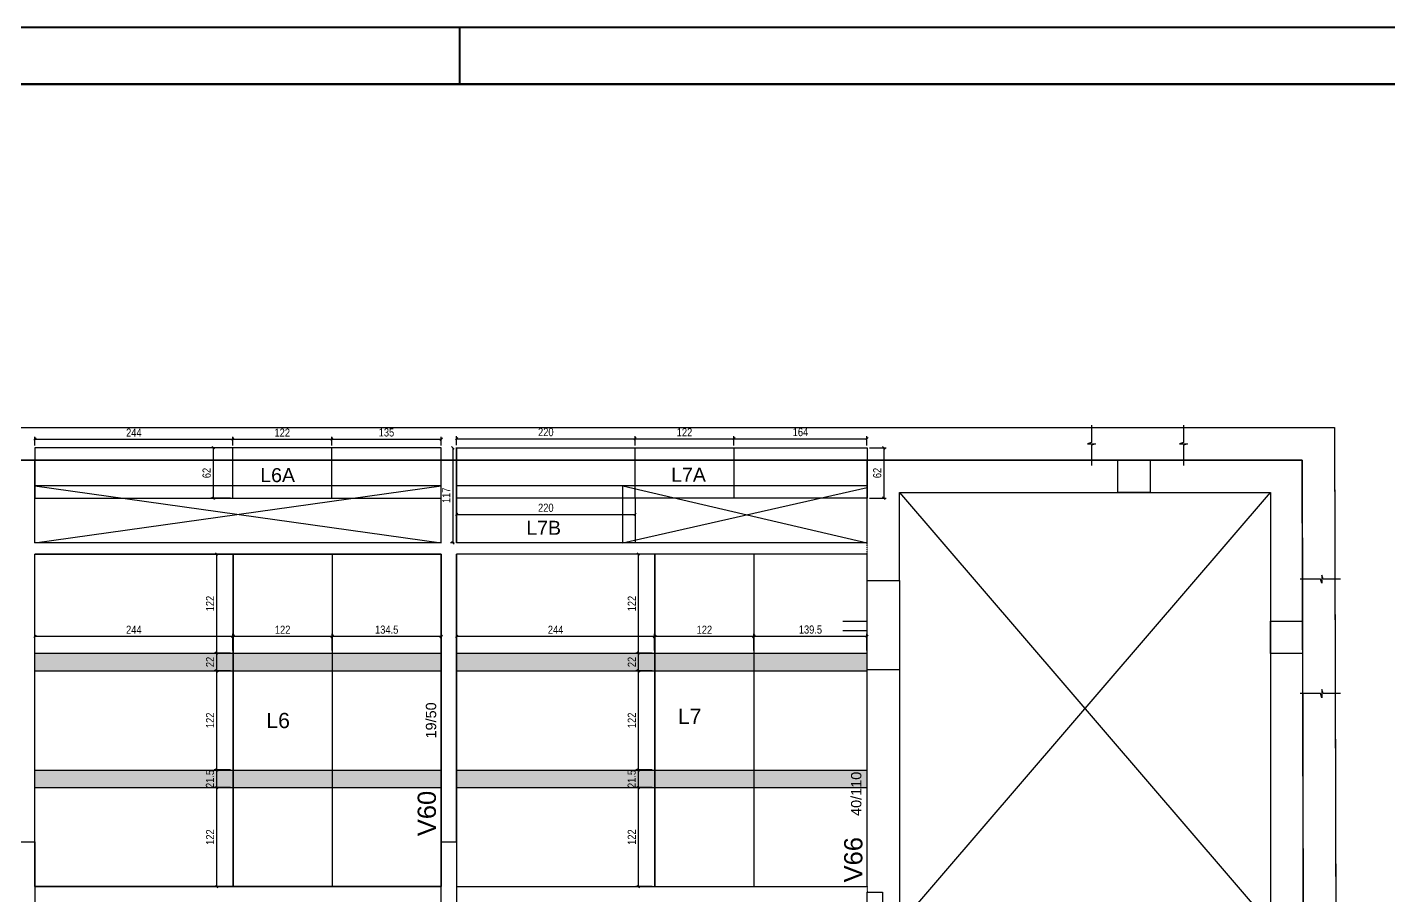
# Model space of a CAD drawing. Extents: x -9556 to -2786, y 930 to 5130.
# Drawn here: x -5911 to -4232, y 4059 to 5130 of the extents above; entities that cross this region are included whole.
import ezdxf

# ---------------------------------------------------------------- set-up
doc = ezdxf.new("R2010")
doc.units = 0
doc.linetypes.add('HIDDEN2', pattern=[0.1875, 0.125, -0.0625])
for name, color, linetype in [('1', 3, 'Continuous'), ('210', 3, 'HIDDEN2'), ('212', 3, 'Continuous'), ('220', 5, 'Continuous'), ('221', 1, 'Continuous'), ('222', 6, 'Continuous'), ('226', 4, 'Continuous'), ('233', 6, 'Continuous'), ('COTA', 2, 'Continuous'), ('Hachura', 7, 'Continuous'), ('Painéis', 200, 'Continuous')]:
    doc.layers.add(name, color=color, linetype=linetype)
doc.layers.add('FOLHA', color=255, linetype='Continuous', lineweight=40)
doc.layers.add('Folhas', color=255, linetype='Continuous', lineweight=9)
doc.styles.add('COTA TECNICA-50', font='techl___.ttf', dxfattribs={"height": 10})
doc.styles.get("Standard").update_dxf_attribs({"font": 'arial.ttf'})
doc.dimstyles.new('COTA PAINEL-50', dxfattribs={"dimtxt": 10, "dimasz": 3, "dimexe": 3, "dimexo": 3, "dimgap": 3, "dimtad": 1, "dimdec": 1, "dimzin": 9, "dimdsep": 46, "dimtxsty": 'COTA TECNICA-50', "dimblk1": 'OBLIQUE', "dimblk2": 'OBLIQUE', "dimsah": 1, "dimcen": 0.9, "dimclrd": 4, "dimclre": 4, "dimclrt": 240, "dimadec": 1, "dimazin": 3, "dimtfac": 1, "dimtdec": 1, "dimtmove": 0, "dimatfit": 3, "dimfxl": 0, "dimtolj": 1, "dimtzin": 12, "dimarcsym": 0})

# ---------------------------------------------------------------- blocks, each defined once
blk = doc.blocks.new('_Oblique')
at = {"color": 0, "linetype": 'ByBlock', "lineweight": -2}
blk.add_line((-0.5, -0.5), (0.5, 0.5), dxfattribs=at)
blk = doc.blocks.new('*D47')
at = {"layer": 'COTA', "color": 4, "lineweight": -2}
for p, q in [((-5901.5, 4361.4), (-5901.5, 4382)), ((-5657.5, 4361.4), (-5657.5, 4382)), ((-5901.5, 4379), (-5657.5, 4379))]:
    blk.add_line(p, q, dxfattribs=at)
at = {"layer": 'Defpoints', "color": 0}
for p in [(-5657.5, 4379), (-5901.5, 4358.4), (-5657.5, 4358.4)]:
    blk.add_point(p, dxfattribs=at)
at = {"layer": 'COTA', "color": 4, "lineweight": -2, "xscale": 3, "yscale": 3, "zscale": 3, "rotation": 180}
blk.add_blockref('_Oblique', (-5901.5, 4379), dxfattribs=at)
at = {"layer": 'COTA', "color": 4, "lineweight": -2, "xscale": 3, "yscale": 3, "zscale": 3}
blk.add_blockref('_Oblique', (-5657.5, 4379), dxfattribs=at)
at = {"layer": 'COTA', "color": 240, "insert": (-5779.5, 4387.1), "char_height": 10, "attachment_point": 5, "style": 'COTA TECNICA-50'}
blk.add_mtext('\\A1;244', dxfattribs=at)
blk = doc.blocks.new('*D48')
at = {"layer": 'COTA', "color": 4, "lineweight": -2}
for p, q in [((-5657, 4361.4), (-5657, 4382)), ((-5535, 4361.4), (-5535, 4382)), ((-5657, 4379), (-5535, 4379))]:
    blk.add_line(p, q, dxfattribs=at)
at = {"layer": 'Defpoints', "color": 0}
for p in [(-5535, 4379), (-5657, 4358.4), (-5535, 4358.4)]:
    blk.add_point(p, dxfattribs=at)
at = {"layer": 'COTA', "color": 4, "lineweight": -2, "xscale": 3, "yscale": 3, "zscale": 3, "rotation": 180}
blk.add_blockref('_Oblique', (-5657, 4379), dxfattribs=at)
at = {"layer": 'COTA', "color": 4, "lineweight": -2, "xscale": 3, "yscale": 3, "zscale": 3}
blk.add_blockref('_Oblique', (-5535, 4379), dxfattribs=at)
at = {"layer": 'COTA', "color": 240, "insert": (-5596, 4387.1), "char_height": 10, "attachment_point": 5, "style": 'COTA TECNICA-50'}
blk.add_mtext('\\A1;122', dxfattribs=at)
blk = doc.blocks.new('*D46')
at = {"layer": 'COTA', "color": 4, "lineweight": -2}
for p, q in [((-5535, 4361.4), (-5535, 4382)), ((-5400.5, 4361.4), (-5400.5, 4382)), ((-5535, 4379), (-5400.5, 4379))]:
    blk.add_line(p, q, dxfattribs=at)
at = {"layer": 'Defpoints', "color": 0}
for p in [(-5400.5, 4379), (-5535, 4358.4), (-5400.5, 4358.4)]:
    blk.add_point(p, dxfattribs=at)
at = {"layer": 'COTA', "color": 4, "lineweight": -2, "xscale": 3, "yscale": 3, "zscale": 3, "rotation": 180}
blk.add_blockref('_Oblique', (-5535, 4379), dxfattribs=at)
at = {"layer": 'COTA', "color": 4, "lineweight": -2, "xscale": 3, "yscale": 3, "zscale": 3}
blk.add_blockref('_Oblique', (-5400.5, 4379), dxfattribs=at)
at = {"layer": 'COTA', "color": 240, "insert": (-5467.7, 4387.2), "char_height": 10, "attachment_point": 5, "style": 'COTA TECNICA-50'}
blk.add_mtext('\\A1;134.5', dxfattribs=at)
blk = doc.blocks.new('*D49')
at = {"layer": 'COTA', "color": 4, "lineweight": -2}
for p, q in [((-5660.5, 4480.4), (-5680.5, 4480.4)), ((-5677.5, 4480.4), (-5677.5, 4358.4)), ((-5660.5, 4358.4), (-5680.5, 4358.4))]:
    blk.add_line(p, q, dxfattribs=at)
at = {"layer": 'Defpoints', "color": 0}
for p in [(-5657.5, 4480.4), (-5677.5, 4358.4), (-5657.5, 4358.4)]:
    blk.add_point(p, dxfattribs=at)
at = {"layer": 'COTA', "color": 4, "lineweight": -2, "xscale": 3, "yscale": 3, "zscale": 3}
for p, rotation in [((-5677.5, 4480.4), 90), ((-5677.5, 4358.4), 270)]:
    blk.add_blockref('_Oblique', p, dxfattribs=dict(at, rotation=rotation))
at = {"layer": 'COTA', "color": 240, "insert": (-5685.5, 4419.4), "char_height": 10, "attachment_point": 5, "rotation": 90, "style": 'COTA TECNICA-50'}
blk.add_mtext('\\A1;122', dxfattribs=at)
blk = doc.blocks.new('*D50')
at = {"layer": 'COTA', "color": 4, "lineweight": -2}
for p, q in [((-5660.5, 4358.4), (-5680.5, 4358.4)), ((-5677.5, 4358.4), (-5677.5, 4336.4)), ((-5660.5, 4336.4), (-5680.5, 4336.4))]:
    blk.add_line(p, q, dxfattribs=at)
at = {"layer": 'Defpoints', "color": 0}
for p in [(-5657.5, 4358.4), (-5677.5, 4336.4), (-5657.5, 4336.4)]:
    blk.add_point(p, dxfattribs=at)
at = {"layer": 'COTA', "color": 4, "lineweight": -2, "xscale": 3, "yscale": 3, "zscale": 3}
for p, rotation in [((-5677.5, 4358.4), 90), ((-5677.5, 4336.4), 270)]:
    blk.add_blockref('_Oblique', p, dxfattribs=dict(at, rotation=rotation))
at = {"layer": 'COTA', "color": 240, "insert": (-5685.5, 4347.4), "char_height": 10, "attachment_point": 5, "rotation": 90, "style": 'COTA TECNICA-50'}
blk.add_mtext('\\A1;22', dxfattribs=at)
blk = doc.blocks.new('*D51')
at = {"layer": 'COTA', "color": 4, "lineweight": -2}
for p, q in [((-5660.5, 4336.4), (-5680.5, 4336.4)), ((-5677.5, 4336.4), (-5677.5, 4214.4)), ((-5660.5, 4214.4), (-5680.5, 4214.4))]:
    blk.add_line(p, q, dxfattribs=at)
at = {"layer": 'Defpoints', "color": 0}
for p in [(-5657.5, 4336.4), (-5677.5, 4214.4), (-5657.5, 4214.4)]:
    blk.add_point(p, dxfattribs=at)
at = {"layer": 'COTA', "color": 4, "lineweight": -2, "xscale": 3, "yscale": 3, "zscale": 3}
for p, rotation in [((-5677.5, 4336.4), 90), ((-5677.5, 4214.4), 270)]:
    blk.add_blockref('_Oblique', p, dxfattribs=dict(at, rotation=rotation))
at = {"layer": 'COTA', "color": 240, "insert": (-5685.5, 4275.4), "char_height": 10, "attachment_point": 5, "rotation": 90, "style": 'COTA TECNICA-50'}
blk.add_mtext('\\A1;122', dxfattribs=at)
blk = doc.blocks.new('*D52')
at = {"layer": 'COTA', "color": 4, "lineweight": -2}
for p, q in [((-5660.5, 4213.9), (-5680.5, 4213.9)), ((-5677.5, 4213.9), (-5677.5, 4192.4)), ((-5660.5, 4192.4), (-5680.5, 4192.4))]:
    blk.add_line(p, q, dxfattribs=at)
at = {"layer": 'Defpoints', "color": 0}
for p in [(-5657.5, 4213.9), (-5677.5, 4192.4), (-5657.5, 4192.4)]:
    blk.add_point(p, dxfattribs=at)
at = {"layer": 'COTA', "color": 4, "lineweight": -2, "xscale": 3, "yscale": 3, "zscale": 3}
for p, rotation in [((-5677.5, 4213.9), 90), ((-5677.5, 4192.4), 270)]:
    blk.add_blockref('_Oblique', p, dxfattribs=dict(at, rotation=rotation))
at = {"layer": 'COTA', "color": 240, "insert": (-5685.6, 4203.1), "char_height": 10, "attachment_point": 5, "rotation": 90, "style": 'COTA TECNICA-50'}
blk.add_mtext('\\A1;21.5', dxfattribs=at)
blk = doc.blocks.new('*D53')
at = {"layer": 'COTA', "color": 4, "lineweight": -2}
for p, q in [((-5660.5, 4192.4), (-5680.5, 4192.4)), ((-5677.5, 4192.4), (-5677.5, 4070.4)), ((-5660.5, 4070.4), (-5680.5, 4070.4))]:
    blk.add_line(p, q, dxfattribs=at)
at = {"layer": 'Defpoints', "color": 0}
for p in [(-5657.5, 4192.4), (-5677.5, 4070.4), (-5657.5, 4070.4)]:
    blk.add_point(p, dxfattribs=at)
at = {"layer": 'COTA', "color": 4, "lineweight": -2, "xscale": 3, "yscale": 3, "zscale": 3}
for p, rotation in [((-5677.5, 4192.4), 90), ((-5677.5, 4070.4), 270)]:
    blk.add_blockref('_Oblique', p, dxfattribs=dict(at, rotation=rotation))
at = {"layer": 'COTA', "color": 240, "insert": (-5685.5, 4131.4), "char_height": 10, "attachment_point": 5, "rotation": 90, "style": 'COTA TECNICA-50'}
blk.add_mtext('\\A1;122', dxfattribs=at)
blk = doc.blocks.new('*D56')
at = {"layer": 'COTA', "color": 4, "lineweight": -2}
for p, q in [((-5381.5, 4361.4), (-5381.5, 4382)), ((-5137.5, 4361.4), (-5137.5, 4382)), ((-5381.5, 4379), (-5137.5, 4379))]:
    blk.add_line(p, q, dxfattribs=at)
at = {"layer": 'Defpoints', "color": 0}
for p in [(-5137.5, 4379), (-5381.5, 4358.4), (-5137.5, 4358.4)]:
    blk.add_point(p, dxfattribs=at)
at = {"layer": 'COTA', "color": 4, "lineweight": -2, "xscale": 3, "yscale": 3, "zscale": 3, "rotation": 180}
blk.add_blockref('_Oblique', (-5381.5, 4379), dxfattribs=at)
at = {"layer": 'COTA', "color": 4, "lineweight": -2, "xscale": 3, "yscale": 3, "zscale": 3}
blk.add_blockref('_Oblique', (-5137.5, 4379), dxfattribs=at)
at = {"layer": 'COTA', "color": 240, "insert": (-5259.5, 4387.1), "char_height": 10, "attachment_point": 5, "style": 'COTA TECNICA-50'}
blk.add_mtext('\\A1;244', dxfattribs=at)
blk = doc.blocks.new('*D57')
at = {"layer": 'COTA', "color": 4, "lineweight": -2}
for p, q in [((-5137, 4361.4), (-5137, 4382)), ((-5015, 4361.4), (-5015, 4382)), ((-5137, 4379), (-5015, 4379))]:
    blk.add_line(p, q, dxfattribs=at)
at = {"layer": 'Defpoints', "color": 0}
for p in [(-5015, 4379), (-5137, 4358.4), (-5015, 4358.4)]:
    blk.add_point(p, dxfattribs=at)
at = {"layer": 'COTA', "color": 4, "lineweight": -2, "xscale": 3, "yscale": 3, "zscale": 3, "rotation": 180}
blk.add_blockref('_Oblique', (-5137, 4379), dxfattribs=at)
at = {"layer": 'COTA', "color": 4, "lineweight": -2, "xscale": 3, "yscale": 3, "zscale": 3}
blk.add_blockref('_Oblique', (-5015, 4379), dxfattribs=at)
at = {"layer": 'COTA', "color": 240, "insert": (-5076, 4387.1), "char_height": 10, "attachment_point": 5, "style": 'COTA TECNICA-50'}
blk.add_mtext('\\A1;122', dxfattribs=at)
blk = doc.blocks.new('*D54')
at = {"layer": 'COTA', "color": 4, "lineweight": -2}
for p, q in [((-5015, 4361.4), (-5015, 4382)), ((-4875.5, 4361.4), (-4875.5, 4382)), ((-5015, 4379), (-4875.5, 4379))]:
    blk.add_line(p, q, dxfattribs=at)
at = {"layer": 'Defpoints', "color": 0}
for p in [(-4875.5, 4379), (-5015, 4358.4), (-4875.5, 4358.4)]:
    blk.add_point(p, dxfattribs=at)
at = {"layer": 'COTA', "color": 4, "lineweight": -2, "xscale": 3, "yscale": 3, "zscale": 3, "rotation": 180}
blk.add_blockref('_Oblique', (-5015, 4379), dxfattribs=at)
at = {"layer": 'COTA', "color": 4, "lineweight": -2, "xscale": 3, "yscale": 3, "zscale": 3}
blk.add_blockref('_Oblique', (-4875.5, 4379), dxfattribs=at)
at = {"layer": 'COTA', "color": 240, "insert": (-4945.2, 4387.3), "char_height": 10, "attachment_point": 5, "style": 'COTA TECNICA-50'}
blk.add_mtext('\\A1;139.5', dxfattribs=at)
blk = doc.blocks.new('*D58')
at = {"layer": 'COTA', "color": 4, "lineweight": -2}
for p, q in [((-5140.5, 4480.4), (-5160.5, 4480.4)), ((-5157.5, 4480.4), (-5157.5, 4358.4)), ((-5140.5, 4358.4), (-5160.5, 4358.4))]:
    blk.add_line(p, q, dxfattribs=at)
at = {"layer": 'Defpoints', "color": 0}
for p in [(-5137.5, 4480.4), (-5157.5, 4358.4), (-5137.5, 4358.4)]:
    blk.add_point(p, dxfattribs=at)
at = {"layer": 'COTA', "color": 4, "lineweight": -2, "xscale": 3, "yscale": 3, "zscale": 3}
for p, rotation in [((-5157.5, 4480.4), 90), ((-5157.5, 4358.4), 270)]:
    blk.add_blockref('_Oblique', p, dxfattribs=dict(at, rotation=rotation))
at = {"layer": 'COTA', "color": 240, "insert": (-5165.5, 4419.4), "char_height": 10, "attachment_point": 5, "rotation": 90, "style": 'COTA TECNICA-50'}
blk.add_mtext('\\A1;122', dxfattribs=at)
blk = doc.blocks.new('*D59')
at = {"layer": 'COTA', "color": 4, "lineweight": -2}
for p, q in [((-5140.5, 4358.4), (-5160.5, 4358.4)), ((-5157.5, 4358.4), (-5157.5, 4336.4)), ((-5140.5, 4336.4), (-5160.5, 4336.4))]:
    blk.add_line(p, q, dxfattribs=at)
at = {"layer": 'Defpoints', "color": 0}
for p in [(-5137.5, 4358.4), (-5157.5, 4336.4), (-5137.5, 4336.4)]:
    blk.add_point(p, dxfattribs=at)
at = {"layer": 'COTA', "color": 4, "lineweight": -2, "xscale": 3, "yscale": 3, "zscale": 3}
for p, rotation in [((-5157.5, 4358.4), 90), ((-5157.5, 4336.4), 270)]:
    blk.add_blockref('_Oblique', p, dxfattribs=dict(at, rotation=rotation))
at = {"layer": 'COTA', "color": 240, "insert": (-5165.5, 4347.4), "char_height": 10, "attachment_point": 5, "rotation": 90, "style": 'COTA TECNICA-50'}
blk.add_mtext('\\A1;22', dxfattribs=at)
blk = doc.blocks.new('*D55')
at = {"layer": 'COTA', "color": 4, "lineweight": -2}
for p, q in [((-5140.5, 4336.4), (-5160.5, 4336.4)), ((-5157.5, 4336.4), (-5157.5, 4214.4)), ((-5140.5, 4214.4), (-5160.5, 4214.4))]:
    blk.add_line(p, q, dxfattribs=at)
at = {"layer": 'Defpoints', "color": 0}
for p in [(-5137.5, 4336.4), (-5157.5, 4214.4), (-5137.5, 4214.4)]:
    blk.add_point(p, dxfattribs=at)
at = {"layer": 'COTA', "color": 4, "lineweight": -2, "xscale": 3, "yscale": 3, "zscale": 3}
for p, rotation in [((-5157.5, 4336.4), 90), ((-5157.5, 4214.4), 270)]:
    blk.add_blockref('_Oblique', p, dxfattribs=dict(at, rotation=rotation))
at = {"layer": 'COTA', "color": 240, "insert": (-5165.5, 4275.4), "char_height": 10, "attachment_point": 5, "rotation": 90, "style": 'COTA TECNICA-50'}
blk.add_mtext('\\A1;122', dxfattribs=at)
blk = doc.blocks.new('*D60')
at = {"layer": 'COTA', "color": 4, "lineweight": -2}
for p, q in [((-5140.5, 4213.9), (-5160.5, 4213.9)), ((-5157.5, 4213.9), (-5157.5, 4192.4)), ((-5140.5, 4192.4), (-5160.5, 4192.4))]:
    blk.add_line(p, q, dxfattribs=at)
at = {"layer": 'Defpoints', "color": 0}
for p in [(-5137.5, 4213.9), (-5157.5, 4192.4), (-5137.5, 4192.4)]:
    blk.add_point(p, dxfattribs=at)
at = {"layer": 'COTA', "color": 4, "lineweight": -2, "xscale": 3, "yscale": 3, "zscale": 3}
for p, rotation in [((-5157.5, 4213.9), 90), ((-5157.5, 4192.4), 270)]:
    blk.add_blockref('_Oblique', p, dxfattribs=dict(at, rotation=rotation))
at = {"layer": 'COTA', "color": 240, "insert": (-5165.6, 4203.1), "char_height": 10, "attachment_point": 5, "rotation": 90, "style": 'COTA TECNICA-50'}
blk.add_mtext('\\A1;21.5', dxfattribs=at)
blk = doc.blocks.new('*D61')
at = {"layer": 'COTA', "color": 4, "lineweight": -2}
for p, q in [((-5140.5, 4192.4), (-5160.5, 4192.4)), ((-5157.5, 4192.4), (-5157.5, 4070.4)), ((-5140.5, 4070.4), (-5160.5, 4070.4))]:
    blk.add_line(p, q, dxfattribs=at)
at = {"layer": 'Defpoints', "color": 0}
for p in [(-5137.5, 4192.4), (-5157.5, 4070.4), (-5137.5, 4070.4)]:
    blk.add_point(p, dxfattribs=at)
at = {"layer": 'COTA', "color": 4, "lineweight": -2, "xscale": 3, "yscale": 3, "zscale": 3}
for p, rotation in [((-5157.5, 4192.4), 90), ((-5157.5, 4070.4), 270)]:
    blk.add_blockref('_Oblique', p, dxfattribs=dict(at, rotation=rotation))
at = {"layer": 'COTA', "color": 240, "insert": (-5165.5, 4131.4), "char_height": 10, "attachment_point": 5, "rotation": 90, "style": 'COTA TECNICA-50'}
blk.add_mtext('\\A1;122', dxfattribs=at)
blk = doc.blocks.new('*D173')
at = {"layer": 'COTA', "color": 4, "lineweight": -2}
for p, q in [((-5901.5, 4614.4), (-5901.5, 4625.2)), ((-5901.5, 4622.2), (-5657.5, 4622.2)), ((-5657.5, 4614.4), (-5657.5, 4625.2))]:
    blk.add_line(p, q, dxfattribs=at)
at = {"layer": 'Defpoints', "color": 0}
for p in [(-5657.5, 4622.2), (-5901.5, 4611.4), (-5657.5, 4611.4)]:
    blk.add_point(p, dxfattribs=at)
at = {"layer": 'COTA', "color": 4, "lineweight": -2, "xscale": 3, "yscale": 3, "zscale": 3, "rotation": 180}
blk.add_blockref('_Oblique', (-5901.5, 4622.2), dxfattribs=at)
at = {"layer": 'COTA', "color": 4, "lineweight": -2, "xscale": 3, "yscale": 3, "zscale": 3}
blk.add_blockref('_Oblique', (-5657.5, 4622.2), dxfattribs=at)
at = {"layer": 'COTA', "color": 240, "insert": (-5779.5, 4630.2), "char_height": 10, "attachment_point": 5, "style": 'COTA TECNICA-50'}
blk.add_mtext('\\A1;244', dxfattribs=at)
blk = doc.blocks.new('*D174')
at = {"layer": 'COTA', "color": 4, "lineweight": -2}
for p, q in [((-5657.5, 4614.4), (-5657.5, 4625.2)), ((-5657.5, 4622.2), (-5535.5, 4622.2)), ((-5535.5, 4614.4), (-5535.5, 4625.2))]:
    blk.add_line(p, q, dxfattribs=at)
at = {"layer": 'Defpoints', "color": 0}
for p in [(-5535.5, 4622.2), (-5657.5, 4611.4), (-5535.5, 4611.4)]:
    blk.add_point(p, dxfattribs=at)
at = {"layer": 'COTA', "color": 4, "lineweight": -2, "xscale": 3, "yscale": 3, "zscale": 3, "rotation": 180}
blk.add_blockref('_Oblique', (-5657.5, 4622.2), dxfattribs=at)
at = {"layer": 'COTA', "color": 4, "lineweight": -2, "xscale": 3, "yscale": 3, "zscale": 3}
blk.add_blockref('_Oblique', (-5535.5, 4622.2), dxfattribs=at)
at = {"layer": 'COTA', "color": 240, "insert": (-5596.5, 4630.2), "char_height": 10, "attachment_point": 5, "style": 'COTA TECNICA-50'}
blk.add_mtext('\\A1;122', dxfattribs=at)
blk = doc.blocks.new('*D175')
at = {"layer": 'COTA', "color": 4, "lineweight": -2}
for p, q in [((-5535.5, 4614.4), (-5535.5, 4625.2)), ((-5535.5, 4622.2), (-5400.5, 4622.2)), ((-5400.5, 4614.4), (-5400.5, 4625.2))]:
    blk.add_line(p, q, dxfattribs=at)
at = {"layer": 'Defpoints', "color": 0}
for p in [(-5400.5, 4622.2), (-5535.5, 4611.4), (-5400.5, 4611.4)]:
    blk.add_point(p, dxfattribs=at)
at = {"layer": 'COTA', "color": 4, "lineweight": -2, "xscale": 3, "yscale": 3, "zscale": 3, "rotation": 180}
blk.add_blockref('_Oblique', (-5535.5, 4622.2), dxfattribs=at)
at = {"layer": 'COTA', "color": 4, "lineweight": -2, "xscale": 3, "yscale": 3, "zscale": 3}
blk.add_blockref('_Oblique', (-5400.5, 4622.2), dxfattribs=at)
at = {"layer": 'COTA', "color": 240, "insert": (-5468, 4630.4), "char_height": 10, "attachment_point": 5, "style": 'COTA TECNICA-50'}
blk.add_mtext('\\A1;135', dxfattribs=at)
blk = doc.blocks.new('*D176')
at = {"layer": 'COTA', "color": 4, "lineweight": -2}
for p, q in [((-5660.5, 4611.4), (-5684.6, 4611.4)), ((-5681.6, 4611.4), (-5681.6, 4549.4)), ((-5660.5, 4549.4), (-5684.6, 4549.4))]:
    blk.add_line(p, q, dxfattribs=at)
at = {"layer": 'Defpoints', "color": 0}
for p in [(-5657.5, 4611.4), (-5681.6, 4549.4), (-5657.5, 4549.4)]:
    blk.add_point(p, dxfattribs=at)
at = {"layer": 'COTA', "color": 4, "lineweight": -2, "xscale": 3, "yscale": 3, "zscale": 3}
for p, rotation in [((-5681.6, 4611.4), 90), ((-5681.6, 4549.4), 270)]:
    blk.add_blockref('_Oblique', p, dxfattribs=dict(at, rotation=rotation))
at = {"layer": 'COTA', "color": 240, "insert": (-5689.7, 4580.4), "char_height": 10, "attachment_point": 5, "rotation": 90, "style": 'COTA TECNICA-50'}
blk.add_mtext('\\A1;62', dxfattribs=at)
blk = doc.blocks.new('*D177')
at = {"layer": 'COTA', "color": 4, "lineweight": -2}
for p, q in [((-5381.5, 4546.4), (-5381.5, 4526.4)), ((-5161.5, 4546.4), (-5161.5, 4526.4)), ((-5381.5, 4529.4), (-5161.5, 4529.4))]:
    blk.add_line(p, q, dxfattribs=at)
at = {"layer": 'Defpoints', "color": 0}
for p in [(-5381.5, 4549.4), (-5161.5, 4549.4), (-5161.5, 4529.4)]:
    blk.add_point(p, dxfattribs=at)
at = {"layer": 'COTA', "color": 4, "lineweight": -2, "xscale": 3, "yscale": 3, "zscale": 3, "rotation": 180}
blk.add_blockref('_Oblique', (-5381.5, 4529.4), dxfattribs=at)
at = {"layer": 'COTA', "color": 4, "lineweight": -2, "xscale": 3, "yscale": 3, "zscale": 3}
blk.add_blockref('_Oblique', (-5161.5, 4529.4), dxfattribs=at)
at = {"layer": 'COTA', "color": 240, "insert": (-5271.5, 4537.5), "char_height": 10, "attachment_point": 5, "style": 'COTA TECNICA-50'}
blk.add_mtext('\\A1;220', dxfattribs=at)
blk = doc.blocks.new('*D178')
at = {"layer": 'COTA', "color": 4, "lineweight": -2}
for p, q in [((-5381.5, 4614.9), (-5381.5, 4625.7)), ((-5381.5, 4622.7), (-5161.5, 4622.7)), ((-5161.5, 4614.9), (-5161.5, 4625.7))]:
    blk.add_line(p, q, dxfattribs=at)
at = {"layer": 'Defpoints', "color": 0}
for p in [(-5161.5, 4622.7), (-5381.5, 4611.9), (-5161.5, 4611.9)]:
    blk.add_point(p, dxfattribs=at)
at = {"layer": 'COTA', "color": 4, "lineweight": -2, "xscale": 3, "yscale": 3, "zscale": 3, "rotation": 180}
blk.add_blockref('_Oblique', (-5381.5, 4622.7), dxfattribs=at)
at = {"layer": 'COTA', "color": 4, "lineweight": -2, "xscale": 3, "yscale": 3, "zscale": 3}
blk.add_blockref('_Oblique', (-5161.5, 4622.7), dxfattribs=at)
at = {"layer": 'COTA', "color": 240, "insert": (-5271.5, 4630.8), "char_height": 10, "attachment_point": 5, "style": 'COTA TECNICA-50'}
blk.add_mtext('\\A1;220', dxfattribs=at)
blk = doc.blocks.new('*D179')
at = {"layer": 'COTA', "color": 4, "lineweight": -2}
for p, q in [((-5161.5, 4614.4), (-5161.5, 4625.7)), ((-5161.5, 4622.7), (-5039.5, 4622.7)), ((-5039.5, 4614.4), (-5039.5, 4625.7))]:
    blk.add_line(p, q, dxfattribs=at)
at = {"layer": 'Defpoints', "color": 0}
for p in [(-5039.5, 4622.7), (-5161.5, 4611.4), (-5039.5, 4611.4)]:
    blk.add_point(p, dxfattribs=at)
at = {"layer": 'COTA', "color": 4, "lineweight": -2, "xscale": 3, "yscale": 3, "zscale": 3, "rotation": 180}
blk.add_blockref('_Oblique', (-5161.5, 4622.7), dxfattribs=at)
at = {"layer": 'COTA', "color": 4, "lineweight": -2, "xscale": 3, "yscale": 3, "zscale": 3}
blk.add_blockref('_Oblique', (-5039.5, 4622.7), dxfattribs=at)
at = {"layer": 'COTA', "color": 240, "insert": (-5100.5, 4630.7), "char_height": 10, "attachment_point": 5, "style": 'COTA TECNICA-50'}
blk.add_mtext('\\A1;122', dxfattribs=at)
blk = doc.blocks.new('*D180')
at = {"layer": 'COTA', "color": 4, "lineweight": -2}
for p, q in [((-5039.5, 4614.4), (-5039.5, 4625.7)), ((-5039.5, 4622.7), (-4875.5, 4622.7)), ((-4875.5, 4614.4), (-4875.5, 4625.7))]:
    blk.add_line(p, q, dxfattribs=at)
at = {"layer": 'Defpoints', "color": 0}
for p in [(-4875.5, 4622.7), (-5039.5, 4611.4), (-4875.5, 4611.4)]:
    blk.add_point(p, dxfattribs=at)
at = {"layer": 'COTA', "color": 4, "lineweight": -2, "xscale": 3, "yscale": 3, "zscale": 3, "rotation": 180}
blk.add_blockref('_Oblique', (-5039.5, 4622.7), dxfattribs=at)
at = {"layer": 'COTA', "color": 4, "lineweight": -2, "xscale": 3, "yscale": 3, "zscale": 3}
blk.add_blockref('_Oblique', (-4875.5, 4622.7), dxfattribs=at)
at = {"layer": 'COTA', "color": 240, "insert": (-4957.5, 4630.8), "char_height": 10, "attachment_point": 5, "style": 'COTA TECNICA-50'}
blk.add_mtext('\\A1;164', dxfattribs=at)
blk = doc.blocks.new('*D181')
at = {"layer": 'COTA', "color": 4, "lineweight": -2}
for p, q in [((-4872.5, 4611.4), (-4851.7, 4611.4)), ((-4854.7, 4611.4), (-4854.7, 4549.4)), ((-4872.5, 4549.4), (-4851.7, 4549.4))]:
    blk.add_line(p, q, dxfattribs=at)
at = {"layer": 'Defpoints', "color": 0}
for p in [(-4875.5, 4611.4), (-4875.5, 4549.4), (-4854.7, 4549.4)]:
    blk.add_point(p, dxfattribs=at)
at = {"layer": 'COTA', "color": 4, "lineweight": -2, "xscale": 3, "yscale": 3, "zscale": 3}
for p, rotation in [((-4854.7, 4611.4), 90), ((-4854.7, 4549.4), 270)]:
    blk.add_blockref('_Oblique', p, dxfattribs=dict(at, rotation=rotation))
at = {"layer": 'COTA', "color": 240, "insert": (-4862.8, 4580.4), "char_height": 10, "attachment_point": 5, "rotation": 90, "style": 'COTA TECNICA-50'}
blk.add_mtext('\\A1;62', dxfattribs=at)
blk = doc.blocks.new('*D182')
at = {"layer": 'COTA', "color": 4, "lineweight": -2}
for p, q in [((-5386.1, 4611.4), (-5386.1, 4494.4)), ((-5384.5, 4494.4), (-5389.1, 4494.4))]:
    blk.add_line(p, q, dxfattribs=at)
at = {"layer": 'Defpoints', "color": 0}
for p in [(-5386.1, 4611.4), (-5386.1, 4494.4), (-5381.5, 4494.4)]:
    blk.add_point(p, dxfattribs=at)
at = {"layer": 'COTA', "color": 4, "lineweight": -2, "xscale": 3, "yscale": 3, "zscale": 3}
for p, rotation in [((-5386.1, 4611.4), 90), ((-5386.1, 4494.4), 270)]:
    blk.add_blockref('_Oblique', p, dxfattribs=dict(at, rotation=rotation))
at = {"layer": 'COTA', "color": 240, "insert": (-5394.2, 4552.9), "char_height": 10, "attachment_point": 5, "rotation": 90, "style": 'COTA TECNICA-50'}
blk.add_mtext('\\A1;117', dxfattribs=at)

msp = doc.modelspace()

# ---------------------------------------------------------------- hatches: boundary and pattern name
at = {"layer": 'Hachura'}
h = msp.add_hatch(color=252, dxfattribs=at)
h.dxf.hatch_style = 1
h.paths.add_polyline_path([(-5657.45, 4358.4), (-5901.45, 4358.4), (-5901.45, 4336.4), (-5657.45, 4336.4)])
h.paths.add_polyline_path([(-5534.95, 4358.4), (-5656.95, 4358.4), (-5656.95, 4336.4), (-5534.95, 4336.4)])
h.paths.add_polyline_path([(-5400.45, 4358.4), (-5534.95, 4358.4), (-5534.95, 4336.4), (-5400.45, 4336.4)])
h.paths.add_polyline_path([(-5400.45, 4213.9), (-5534.95, 4213.9), (-5534.95, 4192.4), (-5400.45, 4192.4)])
h.paths.add_polyline_path([(-5534.95, 4213.9), (-5656.95, 4213.9), (-5656.95, 4192.4), (-5534.95, 4192.4)])
h.paths.add_polyline_path([(-5657.45, 4213.9), (-5901.45, 4213.9), (-5901.45, 4192.4), (-5657.45, 4192.4)])
h = msp.add_hatch(color=252, dxfattribs=at)
h.dxf.hatch_style = 1
h.paths.add_polyline_path([(-4875.45, 4213.9), (-5014.95, 4213.9), (-5014.95, 4192.4), (-4875.45, 4192.4)])
h.paths.add_polyline_path([(-5014.95, 4213.9), (-5136.95, 4213.9), (-5136.95, 4192.4), (-5014.95, 4192.4)])
h.paths.add_polyline_path([(-5137.45, 4213.9), (-5381.45, 4213.9), (-5381.45, 4192.4), (-5137.45, 4192.4)])
h.paths.add_polyline_path([(-4875.45, 4358.4), (-5014.95, 4358.4), (-5014.95, 4336.4), (-4875.45, 4336.4)])
h.paths.add_polyline_path([(-5014.95, 4358.4), (-5136.95, 4358.4), (-5136.95, 4336.4), (-5014.95, 4336.4)])
h.paths.add_polyline_path([(-5137.45, 4358.4), (-5381.45, 4358.4), (-5381.45, 4336.4), (-5137.45, 4336.4)])

# ---------------------------------------------------------------- linework, layer by layer
at = {"layer": '1'}
for p, q in [((-5901.45, 4494.4), (-5901.45, 4596.38)), ((-5400.45, 4494.4), (-5400.45, 4596.38)), ((-5381.45, 4494.4), (-5381.45, 4596.38)), ((-4875.45, 4494.4), (-4875.45, 4596.38)), ((-5400.45, 4564.4), (-5901.45, 4564.4)), ((-4875.45, 4564.4), (-5381.45, 4564.4)), ((-5176.45, 4494.4), (-5176.45, 4564.4)), ((-4835.45, 4447.88), (-4835.45, 4556.38)), ((-4835.45, 4556.38), (-4377.86, 4556.38)), ((-4377.86, 4556.38), (-4377.86, 4023.39)), ((-5400.45, 4494.4), (-5901.45, 4494.4)), ((-4875.45, 4494.4), (-5381.45, 4494.4)), ((-5176.45, 4494.4), (-5176.45, 4494.4)), ((-5400.45, 4480.4), (-5901.45, 4480.4)), ((-5901.45, 4125.4), (-5901.45, 4480.4)), ((-5400.45, 4125.4), (-5400.45, 4480.4)), ((-4875.45, 4480.4), (-5381.45, 4480.4)), ((-5381.45, 4125.4), (-5381.45, 4480.4)), ((-4875.45, 4070.4), (-4875.45, 4480.4)), ((-4835.45, 4337.88), (-4835.45, 4186.71)), ((-4835.45, 4211.06), (-4835.45, 4023.39)), ((-5901.45, 4070.4), (-5400.45, 4070.4)), ((-5381.45, 4070.4), (-4875.45, 4070.4))]:
    msp.add_line(p, q, dxfattribs=at)
at = {"layer": '210'}
for p, q in [((-4875.45, 4480.4), (-4875.45, 4494.4)), ((-4875.45, 4070.4), (-4875.45, 4063.4))]:
    msp.add_line(p, q, dxfattribs=at)
at = {"layer": '220'}
for p, q in [((-9076.3, 4636.38), (-4299.18, 4636.38)), ((-4299.18, 4636.38), (-4291.52, 1788.51)), ((-9032.3, 4596.38), (-4339.07, 4596.38)), ((-4339.07, 4596.38), (-4331.52, 1788.4)), ((-4875.45, 4397.87), (-4875.45, 4447.88)), ((-4875.45, 4447.88), (-4856.45, 4447.88)), ((-4856.45, 4447.88), (-4835.45, 4447.88)), ((-4856.45, 4447.88), (-4856.45, 4447.88)), ((-4835.45, 4447.88), (-4835.45, 4337.88)), ((-4905.42, 4397.87), (-4875.45, 4397.87)), ((-4875.45, 4385.87), (-4905.42, 4385.87)), ((-4875.45, 4337.88), (-4875.45, 4385.87)), ((-4835.45, 4337.88), (-4875.45, 4337.88))]:
    msp.add_line(p, q, dxfattribs=at)
for points in [[(-9076.3, 3310.4), (-9076.3, 4636.38), (-4299.18, 4636.38), (-4291.52, 1788.51)], [(-4331.52, 1788.4), (-4339.07, 4596.38), (-9036.3, 4596.38), (-9036.3, 3310.4)], [(-4566.32, 4556.38), (-4566.32, 4596.38), (-4526.32, 4596.38), (-4526.32, 4556.38), (-4566.32, 4556.38)], [(-4377.86, 4397.87), (-4338.54, 4397.87), (-4338.54, 4357.87), (-4377.86, 4357.87), (-4377.86, 4397.87)]]:
    msp.add_lwpolyline(points, dxfattribs=at)
at = {"layer": '221'}
for p, q in [((-5901.45, 4494.4), (-5400.45, 4564.4)), ((-5901.45, 4564.4), (-5400.45, 4494.4)), ((-5176.45, 4564.4), (-4875.45, 4494.4)), ((-5176.45, 4494.4), (-4875.45, 4562.49)), ((-4835.45, 4023.39), (-4377.86, 4556.38)), ((-4835.45, 4556.38), (-4377.86, 4023.39))]:
    msp.add_line(p, q, dxfattribs=at)
for points in [[(-4598.55, 4639.37), (-4598.55, 4618.05), (-4603.56, 4616.38), (-4593.53, 4616.38), (-4598.55, 4614.71), (-4598.55, 4589.65)], [(-4485.1, 4639.37), (-4485.1, 4618.05), (-4490.11, 4616.38), (-4480.08, 4616.38), (-4485.1, 4614.71), (-4485.1, 4589.65)], [(-4291.49, 4449.58), (-4312.8, 4449.58), (-4314.47, 4454.59), (-4314.47, 4444.57), (-4316.14, 4449.58), (-4341.21, 4449.58)], [(-4291.49, 4308.3), (-4312.8, 4308.3), (-4314.47, 4313.31), (-4314.47, 4303.29), (-4316.14, 4308.3), (-4341.21, 4308.3)]]:
    msp.add_lwpolyline(points, dxfattribs=at)
at = {"layer": '222'}
for points in [[(-5920.45, 4045.4), (-5920.45, 4125.4), (-5901.45, 4125.4), (-5901.45, 4045.4), (-5920.45, 4045.4)], [(-5400.45, 4045.4), (-5400.45, 4125.4), (-5381.45, 4125.4), (-5381.45, 4045.4), (-5400.45, 4045.4)], [(-4875.45, 3983.4), (-4875.45, 4063.4), (-4856.45, 4063.4), (-4856.45, 3983.4), (-4875.45, 3983.4)]]:
    msp.add_lwpolyline(points, dxfattribs=at)
at = {"layer": 'FOLHA'}
msp.add_line((-5378.11, 5130.12), (-5378.11, 5060.05), dxfattribs=at)
msp.add_lwpolyline([(-2786.27, 5130.12), (-2786.27, 930.12), (-9555.98, 930.12), (-9555.98, 5130.12)], close=True, dxfattribs=at)
at = {"layer": 'Folhas', "color": 30, "const_width": 3}
msp.add_lwpolyline([(-2975.57, 1000.19), (-9380.8, 1000.19), (-9380.8, 5060.05), (-2975.57, 5060.05)], dxfattribs=at)
at = {"layer": 'Painéis'}
for p, q in [((-5657.45, 4549.4), (-5657.45, 4611.38)), ((-5535.45, 4549.4), (-5535.45, 4611.38)), ((-5381.45, 4611.38), (-5381.45, 4494.4)), ((-5161.45, 4549.4), (-5161.45, 4611.38)), ((-5039.45, 4549.4), (-5039.45, 4611.38)), ((-5161.45, 4549.4), (-5381.45, 4549.4)), ((-5657.45, 4480.4), (-5657.45, 4070.4)), ((-5656.95, 4480.4), (-5656.95, 4070.4)), ((-5534.95, 4480.4), (-5534.95, 4070.4)), ((-5137.45, 4480.4), (-5137.45, 4070.4)), ((-5136.95, 4480.4), (-5136.95, 4070.4)), ((-5014.95, 4480.4), (-5014.95, 4070.4)), ((-5901.45, 4358.4), (-5400.45, 4358.4)), ((-5381.45, 4358.4), (-4875.45, 4358.4)), ((-5901.45, 4336.4), (-5400.45, 4336.4)), ((-5381.45, 4336.4), (-4875.45, 4336.4)), ((-5901.45, 4213.9), (-5400.45, 4213.9)), ((-5381.45, 4213.9), (-4875.45, 4213.9)), ((-5901.45, 4192.4), (-5400.45, 4192.4)), ((-5381.45, 4192.4), (-4875.45, 4192.4))]:
    msp.add_line(p, q, dxfattribs=at)
for points in [[(-5901.45, 4549.4), (-5400.45, 4549.4), (-5400.45, 4611.38), (-5901.45, 4611.38)], [(-5901.45, 4480.4), (-5400.45, 4480.4), (-5400.45, 4070.4), (-5901.45, 4070.4)], [(-5381.45, 4070.4), (-4875.45, 4070.4), (-4875.45, 4480.4), (-5381.45, 4480.4)]]:
    msp.add_lwpolyline(points, close=True, dxfattribs=at)
msp.add_lwpolyline([(-5381.45, 4611.38), (-4875.45, 4611.38), (-4875.45, 4549.4), (-5161.45, 4549.4), (-5161.45, 4494.4), (-5381.45, 4494.4), (-5381.45, 4611.88)], dxfattribs=at)

# ---------------------------------------------------------------- texts
at = {"layer": '212'}
for s, p in [('19/50', (-5406.69, 4253.01)), ('40/110', (-4882.41, 4157.51))]:
    msp.add_text(s, height=12.75, rotation=90, dxfattribs=at).set_placement(p)
at = {"layer": '226'}
for s, height, p in [('L6A', 17.25, (-5623.63, 4569.16)), ('L7A', 17.25, (-5116.99, 4569.66)), ('L7B', 17.25, (-5295.58, 4504.24)), ('L6', 18.75, (-5616.13, 4265.82)), ('L7', 18.75, (-5108.66, 4270.98))]:
    msp.add_text(s, height=height, dxfattribs=at).set_placement(p)
at = {"layer": '233'}
for s, p in [('V60', (-5407.03, 4132.55)), ('V66', (-4881.15, 4075.55))]:
    msp.add_text(s, height=22.5, rotation=90, dxfattribs=at).set_placement(p)

# ---------------------------------------------------------------- dimensions: what is measured, and where the dimension line sits
at = {"layer": 'COTA'}
for base, p1, p2, picture, middle in [((-5657.45, 4622.17), (-5901.45, 4611.38), (-5657.45, 4611.38), '*D173', (-5779.45, 4630.24)), ((-5535.45, 4622.17), (-5657.45, 4611.38), (-5535.45, 4611.38), '*D174', (-5596.45, 4630.23)), ((-5400.45, 4622.17), (-5535.45, 4611.38), (-5400.45, 4611.38), '*D175', (-5467.95, 4630.39)), ((-5161.45, 4622.67), (-5381.45, 4611.88), (-5161.45, 4611.88), '*D178', (-5271.45, 4630.77)), ((-5039.45, 4622.67), (-5161.45, 4611.38), (-5039.45, 4611.38), '*D179', (-5100.45, 4630.73)), ((-4875.45, 4622.67), (-5039.45, 4611.38), (-4875.45, 4611.38), '*D180', (-4957.45, 4630.77)), ((-5161.45, 4529.4), (-5381.45, 4549.4), (-5161.45, 4549.4), '*D177', (-5271.45, 4537.5)), ((-5657.45, 4379.02), (-5901.45, 4358.4), (-5657.45, 4358.4), '*D47', (-5779.45, 4387.09)), ((-5534.95, 4379.02), (-5656.95, 4358.4), (-5534.95, 4358.4), '*D48', (-5595.95, 4387.07)), ((-5400.45, 4379.02), (-5534.95, 4358.4), (-5400.45, 4358.4), '*D46', (-5467.7, 4387.24)), ((-5137.45, 4379.02), (-5381.45, 4358.4), (-5137.45, 4358.4), '*D56', (-5259.45, 4387.09)), ((-5014.95, 4379.02), (-5136.95, 4358.4), (-5014.95, 4358.4), '*D57', (-5075.95, 4387.07)), ((-4875.45, 4379.02), (-5014.95, 4358.4), (-4875.45, 4358.4), '*D54', (-4945.2, 4387.26))]:
    dim = msp.add_linear_dim(base=base, p1=p1, p2=p2, dimstyle='COTA PAINEL-50', dxfattribs=at)
    dim.commit()
    dim.dimension.update_dxf_attribs({"geometry": picture, "text_midpoint": middle})
for base, p1, p2, picture, middle in [((-5681.62, 4549.4), (-5657.45, 4611.38), (-5657.45, 4549.4), '*D176', (-5689.72, 4580.39)), ((-5386.09, 4494.4), (-5386.09, 4611.38), (-5381.45, 4494.4), '*D182', (-5394.16, 4552.89)), ((-4854.69, 4549.4), (-4875.45, 4611.38), (-4875.45, 4549.4), '*D181', (-4862.79, 4580.39)), ((-5677.45, 4358.4), (-5657.45, 4480.4), (-5657.45, 4358.4), '*D49', (-5685.51, 4419.4)), ((-5157.45, 4358.4), (-5137.45, 4480.4), (-5137.45, 4358.4), '*D58', (-5165.51, 4419.4)), ((-5677.45, 4336.4), (-5657.45, 4358.4), (-5657.45, 4336.4), '*D50', (-5685.45, 4347.4)), ((-5157.45, 4336.4), (-5137.45, 4358.4), (-5137.45, 4336.4), '*D59', (-5165.45, 4347.4)), ((-5677.45, 4214.4), (-5657.45, 4336.4), (-5657.45, 4214.4), '*D51', (-5685.51, 4275.4)), ((-5157.45, 4214.4), (-5137.45, 4336.4), (-5137.45, 4214.4), '*D55', (-5165.51, 4275.4)), ((-5677.45, 4070.4), (-5657.45, 4192.4), (-5657.45, 4070.4), '*D53', (-5685.51, 4131.4)), ((-5157.45, 4070.4), (-5137.45, 4192.4), (-5137.45, 4070.4), '*D61', (-5165.51, 4131.4))]:
    dim = msp.add_linear_dim(base=base, p1=p1, p2=p2, angle=90, dimstyle='COTA PAINEL-50', dxfattribs=at)
    dim.commit()
    dim.dimension.update_dxf_attribs({"geometry": picture, "text_midpoint": middle})
for base, p1, p2, picture, middle in [((-5677.45, 4192.4), (-5657.45, 4213.9), (-5657.45, 4192.4), '*D52', (-5677.45, 4203.15)), ((-5157.45, 4192.4), (-5137.45, 4213.9), (-5137.45, 4192.4), '*D60', (-5157.45, 4203.15))]:
    dim = msp.add_linear_dim(base=base, p1=p1, p2=p2, angle=90, dimstyle='COTA PAINEL-50', dxfattribs=at)
    dim.commit()
    dim.dimension.update_dxf_attribs({"geometry": picture, "text_midpoint": middle, "dimtype": 160})

doc.saveas('drawing.dxf')
